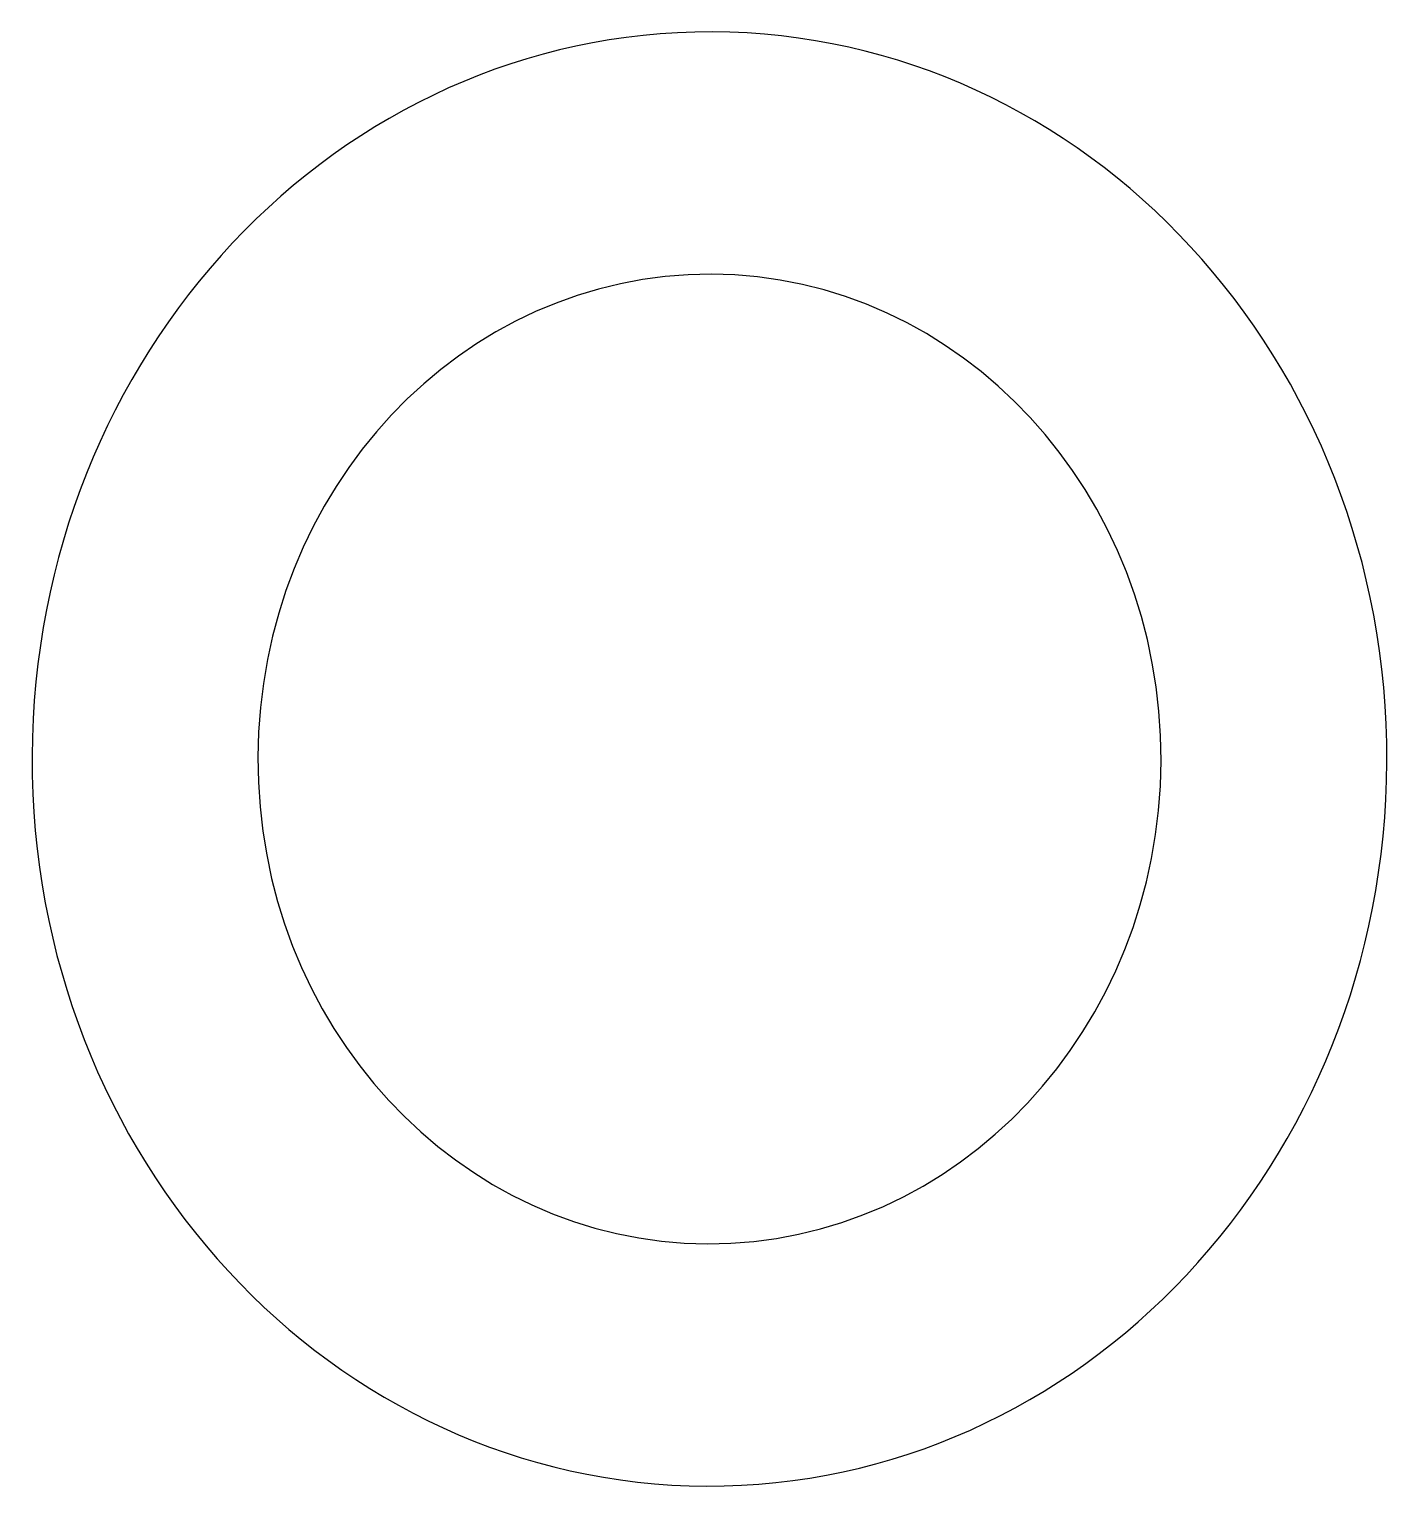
# Model space of a CAD drawing. Header units: metres. Extents: x -228 to 369, y -174 to 385.
# Drawn here: x -14.62 to -8.59, y -27.99 to -21.53 of the extents above; entities that cross this region are included whole.
import ezdxf

# ---------------------------------------------------------------- set-up
doc = ezdxf.new("R2010")
doc.units = ezdxf.units.M
for name, color, linetype in [('020_cloi', 5, 'Continuous'), ('080_plomb-cvc', 225, 'Continuous'), ('BLC-CUI-S', 7, 'Continuous')]:
    doc.layers.add(name, color=color, linetype=linetype)
doc.styles.add('ARIAL', font='arial.ttf')

# ---------------------------------------------------------------- blocks, each defined once
blk = doc.blocks.new('*E36')
at = {"layer": 'BLC-CUI-S', "color": 0, "ltscale": 0.5}
for radius in [0.03, 0.02]:
    blk.add_arc((-0.400722272773641, 0.299804924347459), radius, 0.0001118675900953, 5.1867584044e-05, dxfattribs=at)
blk = doc.blocks.new('R+1 Existant')
at = {"layer": '080_plomb-cvc', "xscale": 107.335525633448, "yscale": 100, "zscale": 107.335525633448, "rotation": 89.77122022579404}
blk.add_blockref('*E36', (-13.54282738340476, 7.869078047397052), dxfattribs=at)
at = {"layer": '020_cloi', "style": 'ARIAL', "oblique": 359.9999998407581, "width": 0.835007552539414, "flags": 8}
blk.add_attdef('TYPE', (-11.917892430111934, -1.2731344761350194), '', height=0.049999999867069274, rotation=179.7712203090072, dxfattribs=at)

msp = doc.modelspace()

# ---------------------------------------------------------------- block references
at = {"layer": '020_cloi'}
msp.add_blockref('R+1 Existant', (32.090032618538174, 10.261591945601252), dxfattribs=at)

doc.saveas('drawing.dxf')
